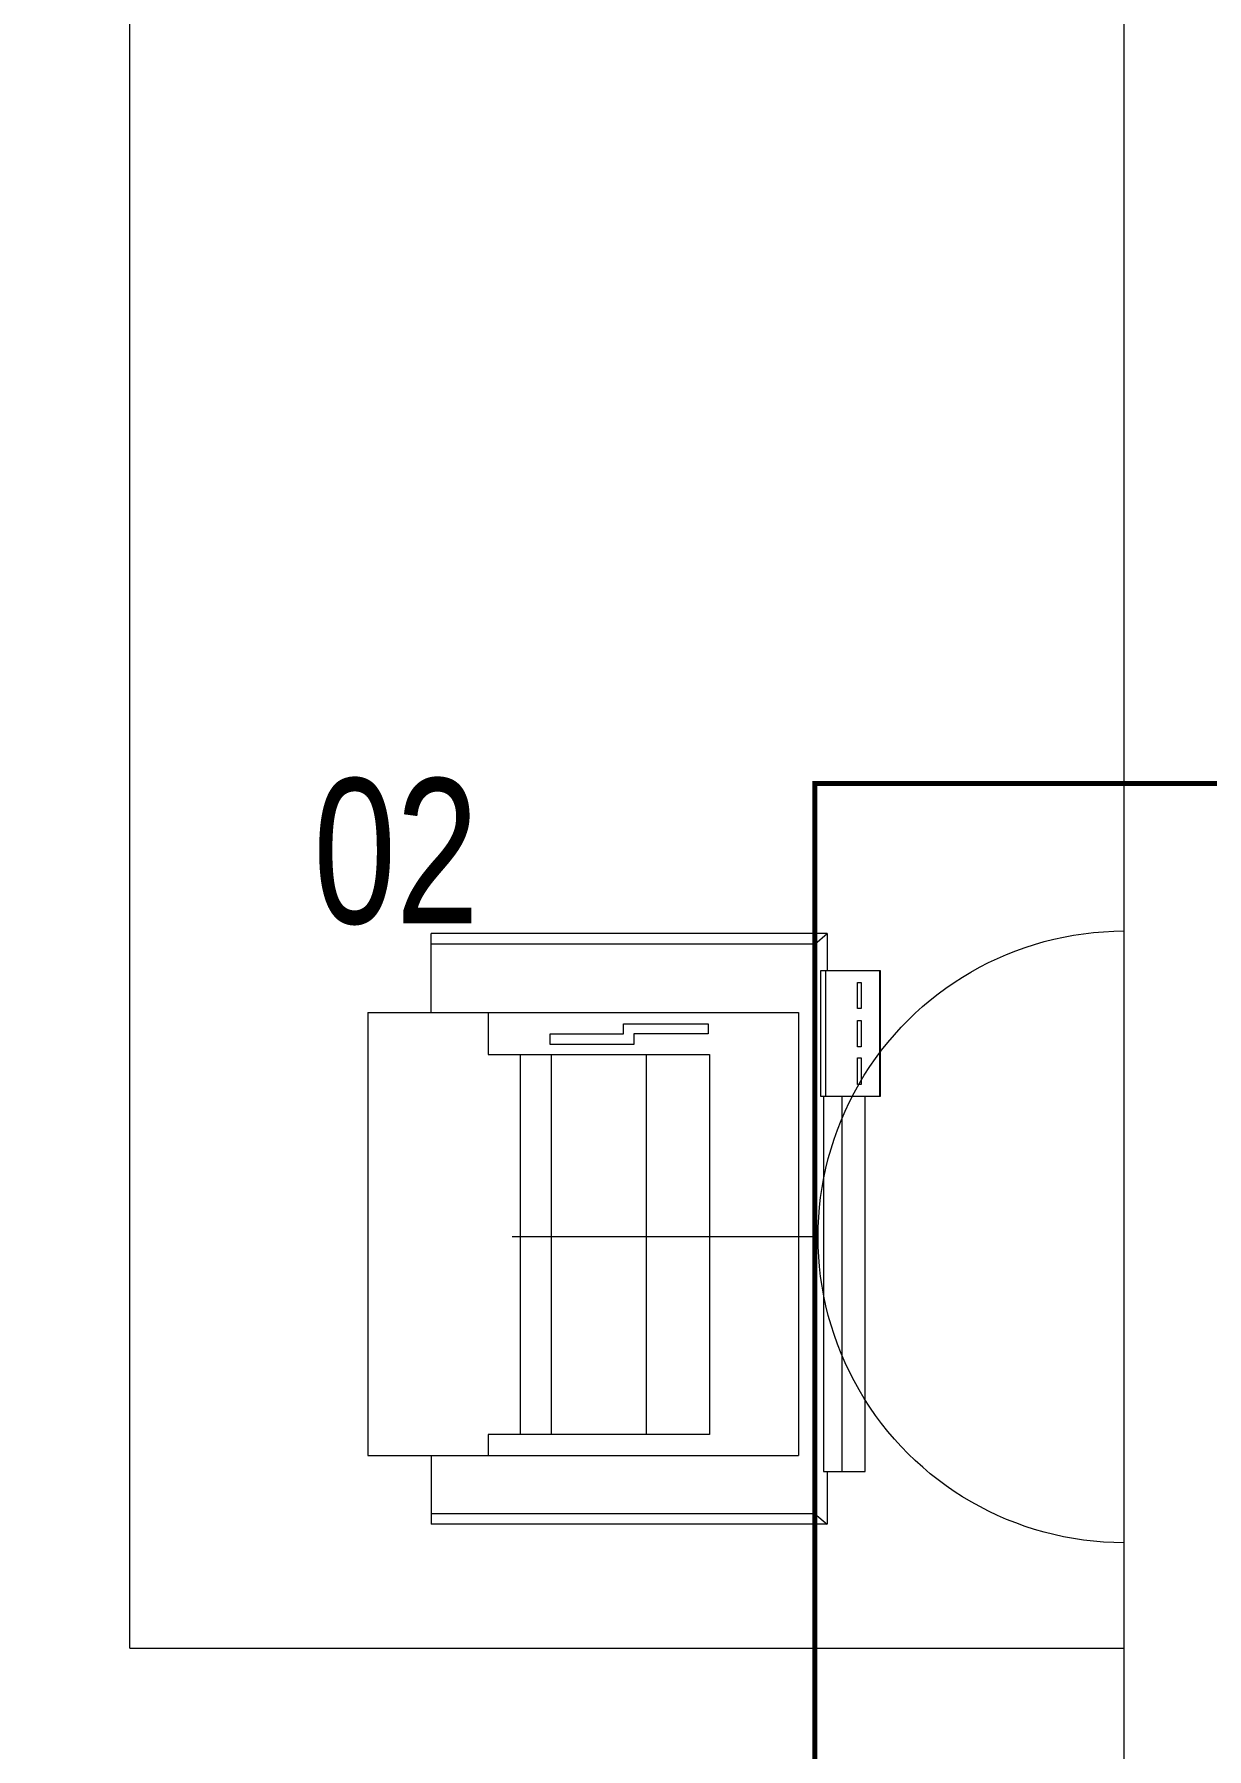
# Model space of a CAD drawing. Header units: metres. Extents: x 75097 to 220695, y -1557923 to -1361206.
# Drawn here: x 130584 to 131292, y -1411146 to -1410112 of the extents above; entities that cross this region are included whole.
import ezdxf
from ezdxf import colors
from ezdxf.entities.mleader import LeaderData, LeaderLine
from ezdxf.math import Vec2, Vec3

# ---------------------------------------------------------------- set-up
doc = ezdxf.new("R2010")
doc.units = ezdxf.units.M
doc.layers.get('0').update_dxf_attribs({"lineweight": 0})
doc.layers.add('A-100 - Copy$0$Medical Equipment and Furniture', color=8, linetype='Continuous', lineweight=0)
doc.layers.add('A-100 - Copy$0$Walls', color=8, linetype='Continuous', lineweight=0)
doc.layers.add('E-POWR', color=7, linetype='Continuous', lineweight=9, true_color=0x4e7e3e)
doc.styles.add('A-100 - Copy$0$X3G_ENTITY_257CFD', font='swisscl.ttf', dxfattribs={"height": 200})
doc.styles.get("Standard").update_dxf_attribs({"font": 'GOTHIC.TTF'})

# ---------------------------------------------------------------- blocks, each defined once
blk = doc.blocks.new('NORMAL SOCKET')
at = {"layer": 'E-POWR'}
for p, q in [((0, 307.7), (0, 615.4)), ((-307.7, 0), (307.7, 0))]:
    blk.add_line(p, q, dxfattribs=at)
blk.add_ellipse((0, 0), major_axis=(32.8, 305.9), ratio=1, start_param=4.81904, end_param=7.960633, dxfattribs=at)
blk = doc.blocks.new('A-100 - Copy$0$ITPPLT2C-P')
for p, q in [((0.0229, 0.0318), (0.2618, 0.0318)), ((0.0304, 0.0256), (0.0229, 0.0318)), ((0.0229, 0), (0.0229, 0.0318)), ((0.2618, -0.0096), (0.2618, 0.0318)), ((0.0304, -0.3182), (0.0304, 0.0256)), ((0.0304, 0.0256), (0.2618, 0.0256)), ((0, 0), (0, -0.2262)), ((0.0252, 0), (0, 0)), ((0.0139, 0), (0.0139, -0.2262)), ((0.0252, 0), (0.0139, 0)), ((0.0252, -0.2262), (0.0252, 0)), ((0.0401, -0.2769), (0.0401, -0.0096)), ((0.3, -0.0096), (0.0401, -0.0096)), ((0.2274, -0.0222), (0.2274, -0.0096)), ((0.3, -0.2769), (0.3, -0.0096)), ((0.0939, -0.2515), (0.0939, -0.0222)), ((0.0939, -0.0222), (0.2274, -0.0222)), ((0.1321, -0.2515), (0.1321, -0.0222)), ((0.1894, -0.2515), (0.1894, -0.0222)), ((0.2082, -0.2515), (0.2082, -0.0222)), ((-0.0091, -0.2262), (0.0267, -0.2262)), ((-0.0091, -0.3023), (-0.0091, -0.2262)), ((-0.0087, -0.2262), (0.0236, -0.2262)), ((-0.0087, -0.3023), (-0.0087, -0.2262)), ((0, -0.2262), (0.0252, -0.2262)), ((0.0139, -0.2262), (0.0252, -0.2262)), ((0.0236, -0.2262), (0.0236, -0.3023)), ((0.0267, -0.2262), (0.0267, -0.3023)), ((0.0023, -0.2495), (0.0023, -0.2334)), ((0.0023, -0.2334), (0.0045, -0.2334)), ((0.0045, -0.2334), (0.0045, -0.2495)), ((0.0045, -0.2495), (0.0023, -0.2495)), ((0.0023, -0.2721), (0.0023, -0.2562)), ((0.0023, -0.2562), (0.0045, -0.2562)), ((0.0045, -0.2562), (0.0045, -0.2721)), ((0.2274, -0.2515), (0.0939, -0.2515)), ((0.1395, -0.2575), (0.19, -0.2575)), ((0.1395, -0.2641), (0.1395, -0.2575)), ((0.19, -0.2575), (0.19, -0.2641)), ((0.2274, -0.2769), (0.2274, -0.2515)), ((0.0947, -0.2701), (0.0947, -0.2641)), ((0.0947, -0.2641), (0.1395, -0.2641)), ((0.19, -0.2641), (0.1457, -0.2641)), ((0.1457, -0.2641), (0.1457, -0.2701)), ((0.0045, -0.2721), (0.0023, -0.2721)), ((0.0023, -0.295), (0.0023, -0.2793)), ((0.0023, -0.2793), (0.0045, -0.2793)), ((0.0045, -0.2793), (0.0045, -0.295)), ((0.3, -0.2769), (0.0401, -0.2769)), ((0.1457, -0.2701), (0.0947, -0.2701)), ((0.2618, -0.2769), (0.2618, -0.3246)), ((0.0045, -0.295), (0.0023, -0.295)), ((0.0267, -0.3023), (-0.0091, -0.3023)), ((0.0236, -0.3023), (-0.0087, -0.3023)), ((0.0229, -0.3246), (0.0229, -0.3023)), ((0.0304, -0.3182), (0.0229, -0.3246)), ((0.0304, -0.3182), (0.2618, -0.3182)), ((0.0229, -0.3246), (0.2618, -0.3246))]:
    blk.add_line(p, q)
blk = doc.blocks.new('A-100 - Copy')
at = {"layer": 'A-100 - Copy$0$Medical Equipment and Furniture'}
for q in [(130641.7, -1410055.6, 0), (131241.7, -1411085.6, 0)]:
    blk.add_line((130641.7, -1411085.6, 0), q, dxfattribs=at)
at = {"layer": 'A-100 - Copy$0$Walls'}
blk.add_line((131241.7, -1407230.6, 0), (131241.7, -1411752.7, 0), dxfattribs=at)
at = {"layer": 'A-100 - Copy$0$Medical Equipment and Furniture', "extrusion": (1.19895e-18, -8.17187e-07, -1), "xscale": -1000.000000000001, "yscale": 1000.000000000006, "zscale": 1000.000000000002, "rotation": 180}
blk.add_blockref('A-100 - Copy$0$ITPPLT2C-P', (-131085.5, -1410978.9, 1.1), dxfattribs=at)
at = {"layer": 'A-100 - Copy$0$Medical Equipment and Furniture', "insert": (130802.4, -1410560.8, 0), "char_height": 87.47, "attachment_point": 2, "style": 'A-100 - Copy$0$X3G_ENTITY_257CFD'}
blk.add_mtext('02', dxfattribs=at)

msp = doc.modelspace()

# ---------------------------------------------------------------- linework, layer by layer
at = {"layer": 'E-POWR', "const_width": 3}
msp.add_lwpolyline([(129697, -1407415.2), (134998.6, -1407415.2), (134998.6, -1411433.3), (131055.1, -1411433.3), (131055.1, -1410563.8), (131528.5, -1410563.8), (131528.5, -1409547.4), (131054.8, -1409547.4), (131054.8, -1409860.5)], dxfattribs=at)

# ---------------------------------------------------------------- block references
at = {"layer": 'E-POWR', "color": 85, "xscale": -0.6, "yscale": 0.6, "zscale": 0.6, "rotation": 89.99999999999895}
msp.add_blockref('NORMAL SOCKET', (131241.7, -1410837.4, 0), dxfattribs=at)

# ---------------------------------------------------------------- leaders
at = {"layer": 'E-POWR'}
ml = msp.add_multileader_mtext('Standard', dxfattribs=at)
ml.set_content('#B4\\PTO PP-02', color=256)
ml.set_leader_properties()
ml.build(insert=Vec2(0, 0))
ml.multileader.update_dxf_attribs({"text_right_attachment_type": 6, "dogleg_length": 200, "arrow_head_size": 200})
ctx = ml.context
ctx.base_point, ctx.char_height, ctx.arrow_head_size, ctx.landing_gap_size, ctx.plane_origin = Vec3(129112.6, -1410164.4, 0), 150, 200, 0.09, Vec3(132454.3, -1410514.3, 0)
ctx.right_attachment, ctx.text_align_type = 6, 2
notes = []
notes.append((ctx, [(1, (1, 1, 0), (130178, -1410267.5, 0), (-1, 0), 200, [(0, [(131056.3, -1409884.1, 0)], 0, [])])]))
ctx.mtext.insert, ctx.mtext.alignment, ctx.mtext.flow_direction = Vec3(129977.9, -1410087.5, 0), 3, 5
for ctx, leaders in notes:
    for number, flags, end, landing, length, lines in leaders:
        leader = LeaderData()
        leader.index, (leader.has_last_leader_line, leader.has_dogleg_vector, leader.attachment_direction) = number, flags
        leader.last_leader_point, leader.dogleg_vector, leader.dogleg_length = Vec3(end), Vec3(landing), length
        for number, points, colour, breaks in lines:
            line = LeaderLine()
            line.index, line.vertices, line.color, line.breaks = number, Vec3.list(points), colors.encode_raw_color(colour), breaks
            leader.lines.append(line)
        ctx.leaders.append(leader)

# ---------------------------------------------------------------- next in the draw order: block references
msp.add_blockref('A-100 - Copy', (0, 0))

doc.saveas('drawing.dxf')
